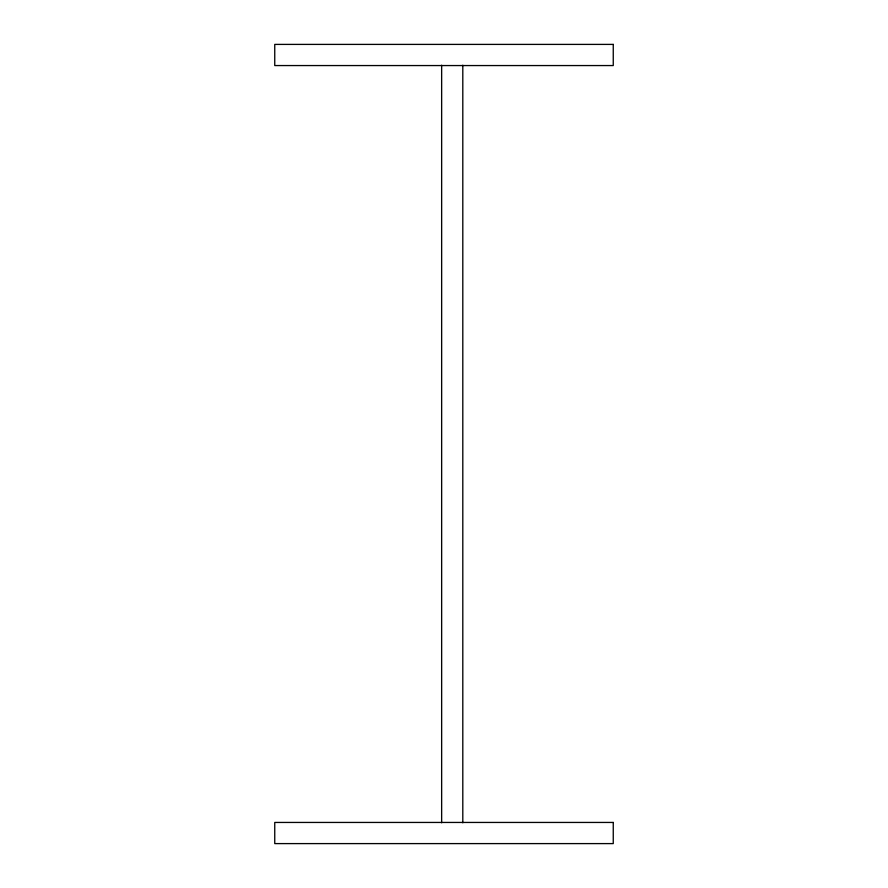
<?xml version="1.0" encoding="UTF-8"?>
<svg xmlns="http://www.w3.org/2000/svg" width="888" height="888" viewBox="0 0 888 888"><rect width="100%" height="100%" fill="white"/><g stroke="black" fill="none" stroke-linecap="round" stroke-linejoin="round"><path stroke-width="1.33" d="M462.803 65.213L462.803 822.788M441.647 65.213L441.647 822.788M613.253 44.4L274.747 44.4L274.747 65.557L613.253 65.557L613.253 44.4M613.253 822.443L274.747 822.443L274.747 843.6L613.253 843.6L613.253 822.443"/></g></svg>
